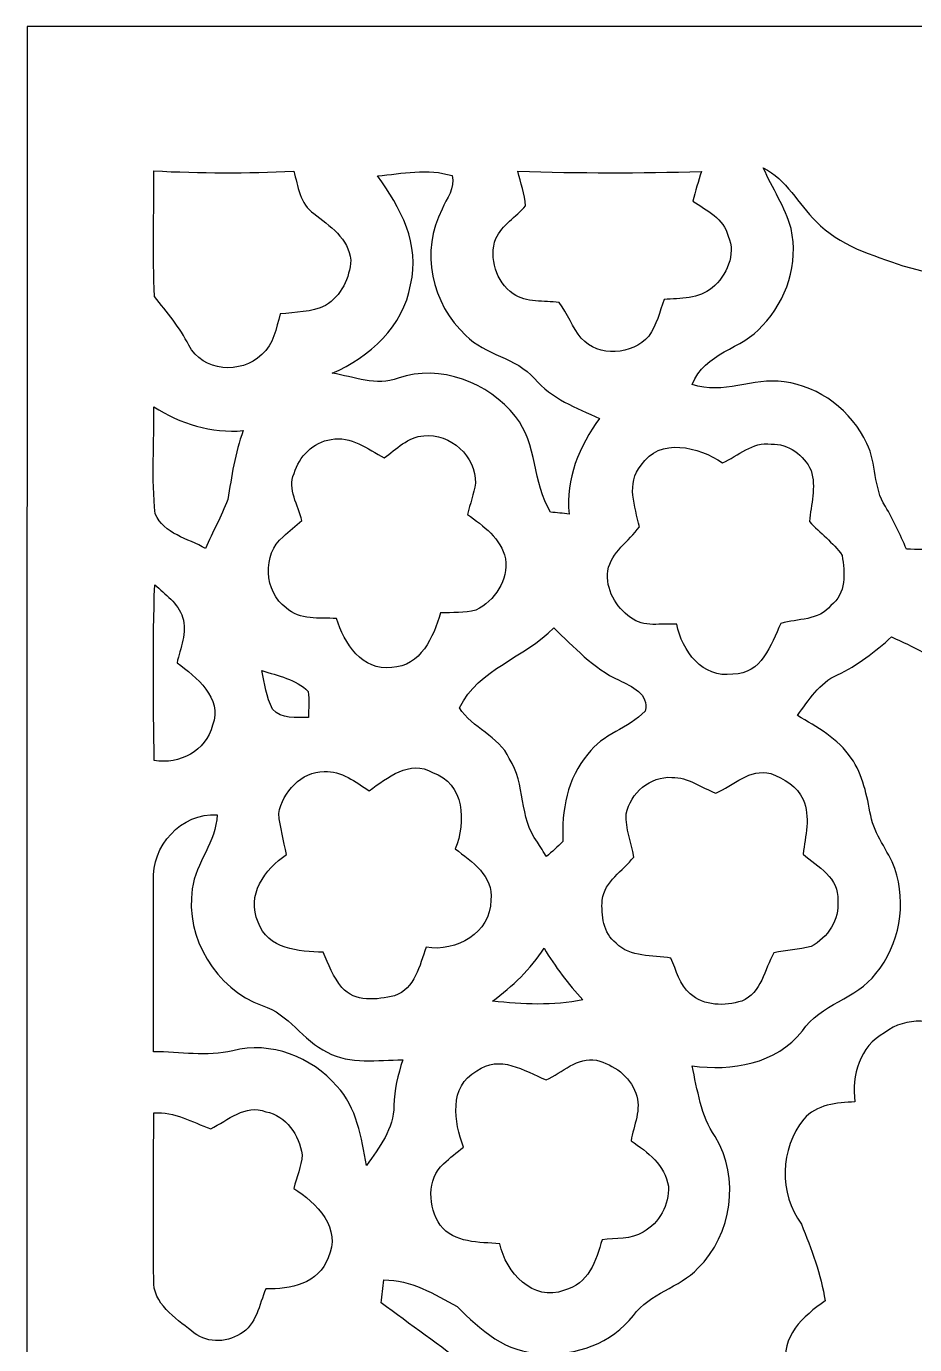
# Model space of a CAD drawing. Header units: centimetres. Extents: x -10.6 to 10.6, y -14 to 14.
# Drawn here: x -10.65 to -5.61, y 6.47 to 13.95 of the extents above; entities that cross this region are included whole.
import ezdxf

# ---------------------------------------------------------------- set-up
doc = ezdxf.new("R2010")
doc.units = ezdxf.units.CM
doc.header["$MEASUREMENT"] = 0
doc.layers.add('Camada 1', color=7, linetype='Continuous')

msp = doc.modelspace()

# ---------------------------------------------------------------- linework, layer by layer
at = {"layer": 'Camada 1', "color": 156}
for points, knots in [([(-10.6433, 13.95341), (-3.54717, 13.95412), (3.54894, 13.95412), (10.64506, 13.95377), (10.64506, 13.95377), (10.644, 6.25686), (10.64472, -1.44003), (10.64436, -9.13694), (10.64436, -9.13694), (10.64648, -10.74313), (10.64083, -12.34968), (10.64718, -13.95589), (10.64718, -13.95589), (3.54894, -13.95377), (-3.54894, -13.95411), (-10.64718, -13.95553), (-10.64718, -13.95553), (-10.64013, -4.65242), (-10.64789, 4.65067), (-10.6433, 13.95341)], [0, 0, 0, 0, 0.1666667, 0.1666667, 0.1666667, 0.1666667, 0.3333333, 0.3333333, 0.3333333, 0.3333333, 0.5, 0.5, 0.5, 0.5, 0.6666667, 0.6666667, 0.6666667, 0.6666667, 1, 1, 1, 1]), ([(-9.92505, 13.13391), (-9.92505, 13.13391), (-9.92505, 13.13391), (-9.92505, 13.13391), (-9.92505, 13.13391), (-9.92152, 12.8965), (-9.93422, 12.65802), (-9.92011, 12.4206), (-9.92011, 12.4206), (-9.8499, 12.3324), (-9.77687, 12.24632), (-9.72608, 12.14437), (-9.72608, 12.14437), (-9.64882, 11.99479), (-9.42798, 11.97751), (-9.31262, 12.09145), (-9.31262, 12.09145), (-9.24525, 12.14966), (-9.22937, 12.24068), (-9.20785, 12.32217), (-9.20785, 12.32217), (-9.12142, 12.3324), (-9.03005, 12.33064), (-8.95032, 12.37085), (-8.95032, 12.37085), (-8.86177, 12.42306), (-8.81203, 12.52784), (-8.80709, 12.62803), (-8.80709, 12.62803), (-8.81768, 12.75079), (-8.92845, 12.82241), (-9.01594, 12.8919), (-9.01594, 12.8919), (-9.09673, 12.94518), (-9.10555, 13.04819), (-9.13095, 13.13285), (-9.13095, 13.13285), (-9.39553, 13.11839), (-9.66082, 13.12086), (-9.92505, 13.13391)], [0, 0, 0, 0, 0.0909091, 0.0909091, 0.0909091, 0.0909091, 0.1818182, 0.1818182, 0.1818182, 0.1818182, 0.2727273, 0.2727273, 0.2727273, 0.2727273, 0.3636364, 0.3636364, 0.3636364, 0.3636364, 0.4545455, 0.4545455, 0.4545455, 0.4545455, 0.5454545, 0.5454545, 0.5454545, 0.5454545, 0.6363636, 0.6363636, 0.6363636, 0.6363636, 0.7272727, 0.7272727, 0.7272727, 0.7272727, 0.8181818, 0.8181818, 0.8181818, 0.8181818, 1, 1, 1, 1]), ([(-8.6554, 13.10534), (-8.6554, 13.10534), (-8.6554, 13.10534), (-8.6554, 13.10534), (-8.6554, 13.10534), (-8.52592, 12.92895), (-8.41021, 12.71446), (-8.46772, 12.48833), (-8.46772, 12.48833), (-8.50723, 12.25091), (-8.7002, 12.07805), (-8.91187, 11.98597), (-8.91187, 11.98597), (-8.7891, 11.96586), (-8.66175, 11.91012), (-8.53828, 11.95775), (-8.53828, 11.95775), (-8.29945, 12.03995), (-8.02534, 11.9327), (-7.87188, 11.74044), (-7.87188, 11.74044), (-7.747, 11.58309), (-7.77628, 11.36543), (-7.67362, 11.19716), (-7.67362, 11.19716), (-7.63869, 11.19399), (-7.60341, 11.19046), (-7.56849, 11.18693), (-7.56849, 11.18693), (-7.59071, 11.38625), (-7.50887, 11.57146), (-7.39563, 11.72986), (-7.39563, 11.72986), (-7.52756, 11.78947), (-7.66867, 11.84168), (-7.76498, 11.95563), (-7.76498, 11.95563), (-7.86835, 12.07698), (-8.04474, 12.08687), (-8.15374, 12.20082), (-8.15374, 12.20082), (-8.34777, 12.37684), (-8.4141, 12.68236), (-8.28886, 12.91624), (-8.28886, 12.91624), (-8.26452, 12.97763), (-8.2116, 13.0369), (-8.23207, 13.1071), (-8.23207, 13.1071), (-8.36929, 13.15084), (-8.51569, 13.11839), (-8.6554, 13.10534)], [0, 0, 0, 0, 0.0714286, 0.0714286, 0.0714286, 0.0714286, 0.1428571, 0.1428571, 0.1428571, 0.1428571, 0.2142857, 0.2142857, 0.2142857, 0.2142857, 0.2857143, 0.2857143, 0.2857143, 0.2857143, 0.3571429, 0.3571429, 0.3571429, 0.3571429, 0.4285714, 0.4285714, 0.4285714, 0.4285714, 0.5, 0.5, 0.5, 0.5, 0.5714286, 0.5714286, 0.5714286, 0.5714286, 0.6428571, 0.6428571, 0.6428571, 0.6428571, 0.7142857, 0.7142857, 0.7142857, 0.7142857, 0.7857143, 0.7857143, 0.7857143, 0.7857143, 0.8571429, 0.8571429, 0.8571429, 0.8571429, 1, 1, 1, 1]), ([(-7.85847, 13.13215), (-7.85847, 13.13215), (-7.85847, 13.13215), (-7.85847, 13.13215), (-7.85847, 13.13215), (-7.84472, 13.06653), (-7.81897, 13.00302), (-7.81473, 12.93529), (-7.81473, 12.93529), (-7.87047, 12.87321), (-7.94667, 12.82664), (-7.98477, 12.75009), (-7.98477, 12.75009), (-8.02322, 12.63861), (-7.98336, 12.5042), (-7.88492, 12.43718), (-7.88492, 12.43718), (-7.81049, 12.38073), (-7.71136, 12.40084), (-7.62494, 12.38673), (-7.62494, 12.38673), (-7.5759, 12.32393), (-7.55049, 12.24562), (-7.49899, 12.18458), (-7.49899, 12.18458), (-7.40092, 12.07487), (-7.21006, 12.08898), (-7.11517, 12.19623), (-7.11517, 12.19623), (-7.07178, 12.25867), (-7.05414, 12.33382), (-7.02909, 12.40437), (-7.02909, 12.40437), (-6.93632, 12.41178), (-6.83153, 12.40648), (-6.75604, 12.47104), (-6.75604, 12.47104), (-6.6749, 12.53912), (-6.61916, 12.66013), (-6.66503, 12.76314), (-6.66503, 12.76314), (-6.69042, 12.86298), (-6.78814, 12.91025), (-6.86647, 12.96246), (-6.86647, 12.96246), (-6.85095, 13.01891), (-6.83401, 13.07465), (-6.81777, 13.13074), (-6.81777, 13.13074), (-7.16455, 13.12015), (-7.5117, 13.12086), (-7.85847, 13.13215)], [0, 0, 0, 0, 0.0714286, 0.0714286, 0.0714286, 0.0714286, 0.1428571, 0.1428571, 0.1428571, 0.1428571, 0.2142857, 0.2142857, 0.2142857, 0.2142857, 0.2857143, 0.2857143, 0.2857143, 0.2857143, 0.3571429, 0.3571429, 0.3571429, 0.3571429, 0.4285714, 0.4285714, 0.4285714, 0.4285714, 0.5, 0.5, 0.5, 0.5, 0.5714286, 0.5714286, 0.5714286, 0.5714286, 0.6428571, 0.6428571, 0.6428571, 0.6428571, 0.7142857, 0.7142857, 0.7142857, 0.7142857, 0.7857143, 0.7857143, 0.7857143, 0.7857143, 0.8571429, 0.8571429, 0.8571429, 0.8571429, 1, 1, 1, 1]), ([(-6.46606, 13.15155), (-6.46606, 13.15155), (-6.46606, 13.15155), (-6.46606, 13.15155), (-6.46606, 13.15155), (-6.41667, 13.03513), (-6.34083, 12.93001), (-6.30872, 12.80618), (-6.30872, 12.80618), (-6.26392, 12.61004), (-6.33377, 12.40084), (-6.46994, 12.2562), (-6.46994, 12.2562), (-6.58529, 12.11968), (-6.8012, 12.10486), (-6.86929, 11.92212), (-6.86929, 11.92212), (-6.69536, 11.86109), (-6.52463, 11.96374), (-6.34858, 11.93658), (-6.34858, 11.93658), (-6.14574, 11.91153), (-5.96406, 11.77148), (-5.87798, 11.58733), (-5.87798, 11.58733), (-5.82224, 11.47409), (-5.8427, 11.33722), (-5.77356, 11.22962), (-5.77356, 11.22962), (-5.72735, 11.15236), (-5.68888, 11.07087), (-5.65431, 10.98761), (-5.65431, 10.98761), (-5.52944, 10.98337), (-5.40419, 10.98655), (-5.27897, 10.98973), (-5.27897, 10.98973), (-5.30472, 11.08851), (-5.34599, 11.18588), (-5.34492, 11.28924), (-5.34492, 11.28924), (-5.31495, 11.56441), (-5.17806, 11.84733), (-4.92478, 11.98068), (-4.92478, 11.98068), (-4.81717, 12.047), (-4.68806, 12.05229), (-4.57093, 12.09251), (-4.57093, 12.09251), (-4.5727, 12.16448), (-4.57376, 12.2368), (-4.58294, 12.30841), (-4.58294, 12.30841), (-4.64255, 12.39943), (-4.76179, 12.40437), (-4.85846, 12.4213), (-4.85846, 12.4213), (-5.13186, 12.4714), (-5.40702, 12.51726), (-5.67372, 12.59593), (-5.67372, 12.59593), (-5.84799, 12.65555), (-6.03566, 12.71023), (-6.16691, 12.84745), (-6.16691, 12.84745), (-6.2685, 12.94729), (-6.33411, 13.08522), (-6.46606, 13.15155)], [0, 0, 0, 0, 0.0555556, 0.0555556, 0.0555556, 0.0555556, 0.1111111, 0.1111111, 0.1111111, 0.1111111, 0.1666667, 0.1666667, 0.1666667, 0.1666667, 0.2222222, 0.2222222, 0.2222222, 0.2222222, 0.2777778, 0.2777778, 0.2777778, 0.2777778, 0.3333333, 0.3333333, 0.3333333, 0.3333333, 0.3888889, 0.3888889, 0.3888889, 0.3888889, 0.4444444, 0.4444444, 0.4444444, 0.4444444, 0.5, 0.5, 0.5, 0.5, 0.5555556, 0.5555556, 0.5555556, 0.5555556, 0.6111111, 0.6111111, 0.6111111, 0.6111111, 0.6666667, 0.6666667, 0.6666667, 0.6666667, 0.7222222, 0.7222222, 0.7222222, 0.7222222, 0.7777778, 0.7777778, 0.7777778, 0.7777778, 0.8333333, 0.8333333, 0.8333333, 0.8333333, 0.8888889, 0.8888889, 0.8888889, 0.8888889, 1, 1, 1, 1]), ([(-9.9247, 11.79547), (-9.9247, 11.79547), (-9.9247, 11.79547), (-9.9247, 11.79547), (-9.9247, 11.79547), (-9.92187, 11.59298), (-9.9381, 11.38907), (-9.91658, 11.18763), (-9.91658, 11.18763), (-9.8686, 11.07404), (-9.7289, 11.049), (-9.63153, 10.99079), (-9.63153, 10.99079), (-9.59202, 11.08463), (-9.54016, 11.17317), (-9.50559, 11.26912), (-9.50559, 11.26912), (-9.48196, 11.40071), (-9.46538, 11.53406), (-9.41704, 11.66001), (-9.41704, 11.66001), (-9.59838, 11.64413), (-9.77265, 11.69951), (-9.9247, 11.79547)], [0, 0, 0, 0, 0.1428571, 0.1428571, 0.1428571, 0.1428571, 0.2857143, 0.2857143, 0.2857143, 0.2857143, 0.4285714, 0.4285714, 0.4285714, 0.4285714, 0.5714286, 0.5714286, 0.5714286, 0.5714286, 0.7142857, 0.7142857, 0.7142857, 0.7142857, 1, 1, 1, 1]), ([(-8.61765, 11.50513), (-8.61765, 11.50513), (-8.61765, 11.50513), (-8.61765, 11.50513), (-8.61765, 11.50513), (-8.71007, 11.55559), (-8.80604, 11.6332), (-8.91857, 11.60955), (-8.91857, 11.60955), (-9.02123, 11.59686), (-9.09919, 11.5122), (-9.12918, 11.41729), (-9.12918, 11.41729), (-9.16763, 11.32733), (-9.10484, 11.23667), (-9.08473, 11.14954), (-9.08473, 11.14954), (-9.12036, 11.11955), (-9.1567, 11.09027), (-9.19091, 11.05817), (-9.19091, 11.05817), (-9.31015, 10.96115), (-9.29922, 10.74278), (-9.17363, 10.65459), (-9.17363, 10.65459), (-9.09708, 10.58086), (-8.98454, 10.60061), (-8.88823, 10.59356), (-8.88823, 10.59356), (-8.84484, 10.45598), (-8.74183, 10.29229), (-8.57497, 10.31662), (-8.57497, 10.31662), (-8.40986, 10.3198), (-8.33825, 10.49126), (-8.29697, 10.62566), (-8.29697, 10.62566), (-8.2303, 10.62919), (-8.16187, 10.62389), (-8.09695, 10.64189), (-8.09695, 10.64189), (-7.99076, 10.6948), (-7.91174, 10.81193), (-7.92938, 10.93328), (-7.92938, 10.93328), (-7.95372, 11.04935), (-8.05603, 11.11919), (-8.14492, 11.18481), (-8.14492, 11.18481), (-8.1294, 11.24373), (-8.1086, 11.30158), (-8.09978, 11.36191), (-8.09978, 11.36191), (-8.09448, 11.51395), (-8.24264, 11.64554), (-8.39257, 11.63108), (-8.39257, 11.63108), (-8.48289, 11.62473), (-8.54816, 11.55488), (-8.61765, 11.50513)], [0, 0, 0, 0, 0.0625, 0.0625, 0.0625, 0.0625, 0.125, 0.125, 0.125, 0.125, 0.1875, 0.1875, 0.1875, 0.1875, 0.25, 0.25, 0.25, 0.25, 0.3125, 0.3125, 0.3125, 0.3125, 0.375, 0.375, 0.375, 0.375, 0.4375, 0.4375, 0.4375, 0.4375, 0.5, 0.5, 0.5, 0.5, 0.5625, 0.5625, 0.5625, 0.5625, 0.625, 0.625, 0.625, 0.625, 0.6875, 0.6875, 0.6875, 0.6875, 0.75, 0.75, 0.75, 0.75, 0.8125, 0.8125, 0.8125, 0.8125, 0.875, 0.875, 0.875, 0.875, 1, 1, 1, 1]), ([(-7.15892, 11.46351), (-7.15892, 11.46351), (-7.15892, 11.46351), (-7.15892, 11.46351), (-7.15892, 11.46351), (-7.24746, 11.3605), (-7.19278, 11.22856), (-7.1695, 11.11355), (-7.1695, 11.11355), (-7.22877, 11.031), (-7.3293, 10.97244), (-7.34835, 10.8652), (-7.34835, 10.8652), (-7.36282, 10.76042), (-7.30284, 10.65883), (-7.21888, 10.60026), (-7.21888, 10.60026), (-7.14621, 10.53958), (-7.04391, 10.56922), (-6.95713, 10.56111), (-6.95713, 10.56111), (-6.92679, 10.40977), (-6.81177, 10.25243), (-6.63892, 10.27888), (-6.63892, 10.27888), (-6.47522, 10.27747), (-6.42443, 10.44575), (-6.36622, 10.56569), (-6.36622, 10.56569), (-6.27062, 10.59497), (-6.15138, 10.58086), (-6.08259, 10.66694), (-6.08259, 10.66694), (-5.99405, 10.73432), (-6.00287, 10.85426), (-6.01944, 10.95198), (-6.01944, 10.95198), (-6.06812, 11.02747), (-6.1461, 11.07651), (-6.20323, 11.14459), (-6.20323, 11.14459), (-6.1969, 11.2409), (-6.16444, 11.33897), (-6.19512, 11.43423), (-6.19512, 11.43423), (-6.23464, 11.51995), (-6.32388, 11.58839), (-6.4216, 11.58346), (-6.4216, 11.58346), (-6.52814, 11.59933), (-6.60717, 11.51572), (-6.69819, 11.47762), (-6.69819, 11.47762), (-6.8319, 11.56793), (-7.05484, 11.62579), (-7.15892, 11.46351)], [0, 0, 0, 0, 0.0666667, 0.0666667, 0.0666667, 0.0666667, 0.1333333, 0.1333333, 0.1333333, 0.1333333, 0.2, 0.2, 0.2, 0.2, 0.2666667, 0.2666667, 0.2666667, 0.2666667, 0.3333333, 0.3333333, 0.3333333, 0.3333333, 0.4, 0.4, 0.4, 0.4, 0.4666667, 0.4666667, 0.4666667, 0.4666667, 0.5333333, 0.5333333, 0.5333333, 0.5333333, 0.6, 0.6, 0.6, 0.6, 0.6666667, 0.6666667, 0.6666667, 0.6666667, 0.7333333, 0.7333333, 0.7333333, 0.7333333, 0.8, 0.8, 0.8, 0.8, 0.8666667, 0.8666667, 0.8666667, 0.8666667, 1, 1, 1, 1]), ([(-9.91975, 10.78547), (-9.91975, 10.78547), (-9.91975, 10.78547), (-9.91975, 10.78547), (-9.91975, 10.78547), (-9.93175, 10.45316), (-9.92681, 10.12048), (-9.92258, 9.78781), (-9.92258, 9.78781), (-9.7797, 9.76524), (-9.62694, 9.84108), (-9.59167, 9.98819), (-9.59167, 9.98819), (-9.53311, 10.14341), (-9.68269, 10.2623), (-9.79311, 10.34202), (-9.79311, 10.34202), (-9.77441, 10.42634), (-9.73348, 10.51418), (-9.76136, 10.60097), (-9.76136, 10.60097), (-9.7864, 10.68211), (-9.86013, 10.73114), (-9.91975, 10.78547)], [0, 0, 0, 0, 0.1428571, 0.1428571, 0.1428571, 0.1428571, 0.2857143, 0.2857143, 0.2857143, 0.2857143, 0.4285714, 0.4285714, 0.4285714, 0.4285714, 0.5714286, 0.5714286, 0.5714286, 0.5714286, 0.7142857, 0.7142857, 0.7142857, 0.7142857, 1, 1, 1, 1]), ([(-6.04519, 10.27359), (-6.04519, 10.27359), (-6.04519, 10.27359), (-6.04519, 10.27359), (-6.04519, 10.27359), (-6.14856, 10.22949), (-6.20854, 10.13001), (-6.27274, 10.04358), (-6.27274, 10.04358), (-6.16162, 9.97726), (-6.04131, 9.91376), (-5.96759, 9.80227), (-5.96759, 9.80227), (-5.89879, 9.70667), (-5.8794, 9.5885), (-5.85645, 9.47596), (-5.85645, 9.47596), (-5.83671, 9.36519), (-5.75804, 9.27946), (-5.71958, 9.17575), (-5.71958, 9.17575), (-5.6515, 8.97572), (-5.6917, 8.74218), (-5.82753, 8.57955), (-5.82753, 8.57955), (-5.9376, 8.43386), (-6.1415, 8.4074), (-6.24451, 8.25429), (-6.24451, 8.25429), (-6.39234, 8.06555), (-6.64598, 8.02428), (-6.87069, 8.05602), (-6.87069, 8.05602), (-6.83894, 7.91845), (-6.82096, 7.77346), (-6.73946, 7.65386), (-6.73946, 7.65386), (-6.59623, 7.42032), (-6.6435, 7.09824), (-6.83682, 6.90703), (-6.83682, 6.90703), (-6.94302, 6.79555), (-7.11059, 6.76663), (-7.20302, 6.63892), (-7.20302, 6.63892), (-7.32649, 6.48053), (-7.52863, 6.40679), (-7.72617, 6.42796), (-7.72617, 6.42796), (-7.92303, 6.41948), (-8.07332, 6.56096), (-8.20314, 6.68937), (-8.20314, 6.68937), (-8.33261, 6.75957), (-8.46701, 6.84247), (-8.61942, 6.84106), (-8.61942, 6.84106), (-8.62506, 6.79767), (-8.63035, 6.75393), (-8.63529, 6.71052), (-8.63529, 6.71052), (-8.30227, 6.4664), (-7.95867, 6.23076), (-7.68173, 5.92137), (-7.68173, 5.92137), (-7.61012, 6.1214), (-7.4743, 6.31437), (-7.26334, 6.38104), (-7.26334, 6.38104), (-6.94124, 6.50875), (-6.54826, 6.23464), (-6.55002, 5.89138), (-6.55002, 5.89138), (-6.57119, 5.77778), (-6.62269, 5.65996), (-6.72358, 5.59611), (-6.72358, 5.59611), (-6.84283, 5.55941), (-7.00298, 5.5827), (-7.06049, 5.70723), (-7.06049, 5.70723), (-7.1127, 5.83423), (-7.06402, 5.96793), (-7.02522, 6.0907), (-7.02522, 6.0907), (-7.09259, 6.08965), (-7.17091, 6.11116), (-7.22736, 6.06212), (-7.22736, 6.06212), (-7.37022, 5.96335), (-7.3981, 5.77249), (-7.39916, 5.61162), (-7.39916, 5.61162), (-7.3787, 5.36857), (-7.31307, 5.10928), (-7.12964, 4.93572), (-7.12964, 4.93572), (-6.98112, 4.79071), (-6.83401, 4.64397), (-6.69783, 4.48768), (-6.69783, 4.48768), (-6.62798, 4.75473), (-6.53732, 5.01719), (-6.50346, 5.29237), (-6.50346, 5.29237), (-6.47946, 5.41019), (-6.4777, 5.53649), (-6.42055, 5.64479), (-6.42055, 5.64479), (-6.32777, 5.74004), (-6.19337, 5.67689), (-6.12634, 5.58517), (-6.12634, 5.58517), (-6.01944, 5.443), (-5.9175, 5.2966), (-5.80073, 5.16183), (-5.80073, 5.16183), (-5.79649, 5.32377), (-5.78979, 5.48534), (-5.77215, 5.64656), (-5.77215, 5.64656), (-5.76333, 5.8815), (-5.71287, 6.14608), (-5.86634, 6.34858), (-5.86634, 6.34858), (-5.90797, 6.28719), (-5.94254, 6.22017), (-5.99157, 6.16408), (-5.99157, 6.16408), (-6.13056, 6.10164), (-6.34717, 6.16973), (-6.33341, 6.34858), (-6.33341, 6.34858), (-6.3708, 6.51756), (-6.23887, 6.63609), (-6.1154, 6.72217), (-6.1154, 6.72217), (-6.13798, 6.87034), (-6.19407, 7.01781), (-6.24981, 7.15751), (-6.24981, 7.15751), (-6.37892, 7.33), (-6.37187, 7.58684), (-6.23675, 7.75334), (-6.23675, 7.75334), (-6.16444, 7.83624), (-6.04908, 7.84718), (-5.94642, 7.85106), (-5.94642, 7.85106), (-5.96723, 8.00135), (-5.91819, 8.16715), (-5.77814, 8.2437), (-5.77814, 8.2437), (-5.65467, 8.34001), (-5.48852, 8.31673), (-5.35445, 8.25747), (-5.35445, 8.25747), (-5.3975, 8.43597), (-5.39925, 8.63247), (-5.30153, 8.79404), (-5.30153, 8.79404), (-5.20946, 8.97466), (-5.02462, 9.0752), (-4.84575, 9.15211), (-4.84575, 9.15211), (-4.84292, 9.1701), (-4.83763, 9.20679), (-4.83517, 9.22513), (-4.83517, 9.22513), (-5.08528, 9.21879), (-5.34704, 9.33273), (-5.48004, 9.5504), (-5.48004, 9.5504), (-5.60882, 9.79628), (-5.52838, 10.09473), (-5.38409, 10.31521), (-5.38409, 10.31521), (-5.50262, 10.37166), (-5.61728, 10.43657), (-5.73792, 10.48948), (-5.73792, 10.48948), (-5.83211, 10.40659), (-5.93124, 10.32756), (-6.04519, 10.27359)], [0, 0, 0, 0, 0.0212766, 0.0212766, 0.0212766, 0.0212766, 0.0425532, 0.0425532, 0.0425532, 0.0425532, 0.0638298, 0.0638298, 0.0638298, 0.0638298, 0.0851064, 0.0851064, 0.0851064, 0.0851064, 0.106383, 0.106383, 0.106383, 0.106383, 0.1276596, 0.1276596, 0.1276596, 0.1276596, 0.1489362, 0.1489362, 0.1489362, 0.1489362, 0.1702128, 0.1702128, 0.1702128, 0.1702128, 0.1914894, 0.1914894, 0.1914894, 0.1914894, 0.212766, 0.212766, 0.212766, 0.212766, 0.2340426, 0.2340426, 0.2340426, 0.2340426, 0.2553191, 0.2553191, 0.2553191, 0.2553191, 0.2765957, 0.2765957, 0.2765957, 0.2765957, 0.2978723, 0.2978723, 0.2978723, 0.2978723, 0.3191489, 0.3191489, 0.3191489, 0.3191489, 0.3404255, 0.3404255, 0.3404255, 0.3404255, 0.3617021, 0.3617021, 0.3617021, 0.3617021, 0.3829787, 0.3829787, 0.3829787, 0.3829787, 0.4042553, 0.4042553, 0.4042553, 0.4042553, 0.4255319, 0.4255319, 0.4255319, 0.4255319, 0.4468085, 0.4468085, 0.4468085, 0.4468085, 0.4680851, 0.4680851, 0.4680851, 0.4680851, 0.4893617, 0.4893617, 0.4893617, 0.4893617, 0.5106383, 0.5106383, 0.5106383, 0.5106383, 0.5319149, 0.5319149, 0.5319149, 0.5319149, 0.5531915, 0.5531915, 0.5531915, 0.5531915, 0.5744681, 0.5744681, 0.5744681, 0.5744681, 0.5957447, 0.5957447, 0.5957447, 0.5957447, 0.6170213, 0.6170213, 0.6170213, 0.6170213, 0.6382979, 0.6382979, 0.6382979, 0.6382979, 0.6595745, 0.6595745, 0.6595745, 0.6595745, 0.6808511, 0.6808511, 0.6808511, 0.6808511, 0.7021277, 0.7021277, 0.7021277, 0.7021277, 0.7234043, 0.7234043, 0.7234043, 0.7234043, 0.7446809, 0.7446809, 0.7446809, 0.7446809, 0.7659574, 0.7659574, 0.7659574, 0.7659574, 0.787234, 0.787234, 0.787234, 0.787234, 0.8085106, 0.8085106, 0.8085106, 0.8085106, 0.8297872, 0.8297872, 0.8297872, 0.8297872, 0.8510638, 0.8510638, 0.8510638, 0.8510638, 0.8723404, 0.8723404, 0.8723404, 0.8723404, 0.893617, 0.893617, 0.893617, 0.893617, 0.9148936, 0.9148936, 0.9148936, 0.9148936, 0.9361702, 0.9361702, 0.9361702, 0.9361702, 0.9574468, 0.9574468, 0.9574468, 0.9574468, 1, 1, 1, 1]), ([(-8.19043, 10.08768), (-8.19043, 10.08768), (-8.19043, 10.08768), (-8.19043, 10.08768), (-8.19043, 10.08768), (-8.11847, 9.97161), (-7.96678, 9.92822), (-7.90751, 9.79981), (-7.90751, 9.79981), (-7.8119, 9.65517), (-7.85459, 9.46291), (-7.7477, 9.32497), (-7.7477, 9.32497), (-7.73499, 9.30416), (-7.7089, 9.26324), (-7.69584, 9.24277), (-7.69584, 9.24277), (-7.66514, 9.271), (-7.6341, 9.29957), (-7.60341, 9.32779), (-7.60341, 9.32779), (-7.61188, 9.50348), (-7.57907, 9.68762), (-7.46159, 9.8245), (-7.46159, 9.8245), (-7.38046, 9.93951), (-7.23018, 9.96879), (-7.13634, 10.06897), (-7.13634, 10.06897), (-7.112, 10.16634), (-7.21501, 10.20973), (-7.28486, 10.24395), (-7.28486, 10.24395), (-7.43162, 10.31098), (-7.53991, 10.43305), (-7.65527, 10.54135), (-7.65527, 10.54135), (-7.81931, 10.3699), (-8.08037, 10.31098), (-8.19043, 10.08768)], [0, 0, 0, 0, 0.0909091, 0.0909091, 0.0909091, 0.0909091, 0.1818182, 0.1818182, 0.1818182, 0.1818182, 0.2727273, 0.2727273, 0.2727273, 0.2727273, 0.3636364, 0.3636364, 0.3636364, 0.3636364, 0.4545455, 0.4545455, 0.4545455, 0.4545455, 0.5454545, 0.5454545, 0.5454545, 0.5454545, 0.6363636, 0.6363636, 0.6363636, 0.6363636, 0.7272727, 0.7272727, 0.7272727, 0.7272727, 0.8181818, 0.8181818, 0.8181818, 0.8181818, 1, 1, 1, 1]), ([(-9.31156, 10.29899), (-9.31156, 10.29899), (-9.31156, 10.29899), (-9.31156, 10.29899), (-9.31156, 10.29899), (-9.2964, 10.2249), (-9.28475, 10.1487), (-9.25195, 10.08027), (-9.25195, 10.08027), (-9.19973, 10.021), (-9.11754, 10.0337), (-9.04733, 10.03299), (-9.04733, 10.03299), (-9.04627, 10.08203), (-9.04205, 10.13142), (-9.04839, 10.18011), (-9.04839, 10.18011), (-9.1186, 10.25031), (-9.2209, 10.2683), (-9.31156, 10.29899)], [0, 0, 0, 0, 0.1666667, 0.1666667, 0.1666667, 0.1666667, 0.3333333, 0.3333333, 0.3333333, 0.3333333, 0.5, 0.5, 0.5, 0.5, 0.6666667, 0.6666667, 0.6666667, 0.6666667, 1, 1, 1, 1]), ([(-9.21561, 9.4876), (-9.21561, 9.4876), (-9.21561, 9.4876), (-9.21561, 9.4876), (-9.21561, 9.4876), (-9.20891, 9.40893), (-9.18703, 9.33238), (-9.17257, 9.25512), (-9.17257, 9.25512), (-9.29393, 9.17151), (-9.40223, 9.02264), (-9.33203, 8.87095), (-9.33203, 8.87095), (-9.28123, 8.71714), (-9.09954, 8.70408), (-8.96338, 8.70055), (-8.96338, 8.70055), (-8.93197, 8.63211), (-8.90763, 8.55802), (-8.85684, 8.50088), (-8.85684, 8.50088), (-8.78593, 8.41445), (-8.65645, 8.43033), (-8.55979, 8.45326), (-8.55979, 8.45326), (-8.44126, 8.49277), (-8.41763, 8.62647), (-8.37882, 8.72842), (-8.37882, 8.72842), (-8.20913, 8.70055), (-8.01263, 8.8085), (-8.01263, 8.99548), (-8.01263, 8.99548), (-7.99499, 9.13306), (-8.11952, 9.2149), (-8.21443, 9.28687), (-8.21443, 9.28687), (-8.15269, 9.43821), (-8.1601, 9.65905), (-8.34248, 9.71973), (-8.34248, 9.71973), (-8.47301, 9.79557), (-8.59895, 9.69044), (-8.70196, 9.61707), (-8.70196, 9.61707), (-8.78098, 9.6647), (-8.8593, 9.73242), (-8.95772, 9.72572), (-8.95772, 9.72572), (-9.08755, 9.72572), (-9.19409, 9.61072), (-9.21561, 9.4876)], [0, 0, 0, 0, 0.0714286, 0.0714286, 0.0714286, 0.0714286, 0.1428571, 0.1428571, 0.1428571, 0.1428571, 0.2142857, 0.2142857, 0.2142857, 0.2142857, 0.2857143, 0.2857143, 0.2857143, 0.2857143, 0.3571429, 0.3571429, 0.3571429, 0.3571429, 0.4285714, 0.4285714, 0.4285714, 0.4285714, 0.5, 0.5, 0.5, 0.5, 0.5714286, 0.5714286, 0.5714286, 0.5714286, 0.6428571, 0.6428571, 0.6428571, 0.6428571, 0.7142857, 0.7142857, 0.7142857, 0.7142857, 0.7857143, 0.7857143, 0.7857143, 0.7857143, 0.8571429, 0.8571429, 0.8571429, 0.8571429, 1, 1, 1, 1]), ([(-7.24358, 9.48548), (-7.24358, 9.48548), (-7.24358, 9.48548), (-7.24358, 9.48548), (-7.24358, 9.48548), (-7.24992, 9.40152), (-7.2143, 9.3225), (-7.2016, 9.24065), (-7.2016, 9.24065), (-7.26227, 9.16022), (-7.36776, 9.10519), (-7.37975, 8.99583), (-7.37975, 8.99583), (-7.38716, 8.9094), (-7.3734, 8.80921), (-7.30179, 8.751), (-7.30179, 8.751), (-7.22066, 8.66845), (-7.09507, 8.6868), (-6.99028, 8.66668), (-6.99028, 8.66668), (-6.95854, 8.59754), (-6.9416, 8.5164), (-6.88162, 8.46454), (-6.88162, 8.46454), (-6.80332, 8.39363), (-6.68443, 8.39328), (-6.58847, 8.42327), (-6.58847, 8.42327), (-6.47559, 8.46949), (-6.46041, 8.60248), (-6.40644, 8.69703), (-6.40644, 8.69703), (-6.33623, 8.71113), (-6.26356, 8.71361), (-6.19407, 8.73301), (-6.19407, 8.73301), (-6.102, 8.78381), (-6.03074, 8.88505), (-6.04414, 8.99371), (-6.04414, 8.99371), (-6.03355, 9.12036), (-6.15738, 9.18703), (-6.24028, 9.25759), (-6.24028, 9.25759), (-6.22793, 9.35919), (-6.19653, 9.4682), (-6.24063, 9.56662), (-6.24063, 9.56662), (-6.27203, 9.64388), (-6.35034, 9.68587), (-6.42408, 9.71373), (-6.42408, 9.71373), (-6.54402, 9.74583), (-6.63468, 9.64599), (-6.73593, 9.60331), (-6.73593, 9.60331), (-6.81884, 9.63295), (-6.89292, 9.69539), (-6.98465, 9.69256), (-6.98465, 9.69256), (-7.106, 9.70033), (-7.22171, 9.60331), (-7.24358, 9.48548)], [0, 0, 0, 0, 0.0588235, 0.0588235, 0.0588235, 0.0588235, 0.1176471, 0.1176471, 0.1176471, 0.1176471, 0.1764706, 0.1764706, 0.1764706, 0.1764706, 0.2352941, 0.2352941, 0.2352941, 0.2352941, 0.2941176, 0.2941176, 0.2941176, 0.2941176, 0.3529412, 0.3529412, 0.3529412, 0.3529412, 0.4117647, 0.4117647, 0.4117647, 0.4117647, 0.4705882, 0.4705882, 0.4705882, 0.4705882, 0.5294118, 0.5294118, 0.5294118, 0.5294118, 0.5882353, 0.5882353, 0.5882353, 0.5882353, 0.6470588, 0.6470588, 0.6470588, 0.6470588, 0.7058824, 0.7058824, 0.7058824, 0.7058824, 0.7647059, 0.7647059, 0.7647059, 0.7647059, 0.8235294, 0.8235294, 0.8235294, 0.8235294, 0.8823529, 0.8823529, 0.8823529, 0.8823529, 1, 1, 1, 1]), ([(-9.92645, 9.10449), (-9.92645, 9.10449), (-9.92645, 9.10449), (-9.92645, 9.10449), (-9.92645, 9.10449), (-9.92575, 8.78134), (-9.92575, 8.45855), (-9.92611, 8.1354), (-9.92611, 8.1354), (-9.77618, 8.13576), (-9.62448, 8.10577), (-9.47632, 8.14105), (-9.47632, 8.14105), (-9.26218, 8.1982), (-9.02793, 8.10506), (-8.88611, 7.94066), (-8.88611, 7.94066), (-8.77076, 7.81967), (-8.74853, 7.64716), (-8.71714, 7.49087), (-8.71714, 7.49087), (-8.64588, 7.59247), (-8.56156, 7.69937), (-8.56262, 7.8299), (-8.56262, 7.8299), (-8.5605, 7.9188), (-8.53898, 8.00522), (-8.51252, 8.08955), (-8.51252, 8.08955), (-8.6547, 8.09059), (-8.81027, 8.05991), (-8.94044, 8.13329), (-8.94044, 8.13329), (-9.0812, 8.1975), (-9.15776, 8.35201), (-9.30944, 8.39716), (-9.30944, 8.39716), (-9.57262, 8.49241), (-9.7476, 8.78275), (-9.70632, 9.05933), (-9.70632, 9.05933), (-9.68657, 9.20962), (-9.56945, 9.32709), (-9.56556, 9.48055), (-9.56556, 9.48055), (-9.76806, 9.49359), (-9.94021, 9.30133), (-9.92645, 9.10449)], [0, 0, 0, 0, 0.0769231, 0.0769231, 0.0769231, 0.0769231, 0.1538462, 0.1538462, 0.1538462, 0.1538462, 0.2307692, 0.2307692, 0.2307692, 0.2307692, 0.3076923, 0.3076923, 0.3076923, 0.3076923, 0.3846154, 0.3846154, 0.3846154, 0.3846154, 0.4615385, 0.4615385, 0.4615385, 0.4615385, 0.5384615, 0.5384615, 0.5384615, 0.5384615, 0.6153846, 0.6153846, 0.6153846, 0.6153846, 0.6923077, 0.6923077, 0.6923077, 0.6923077, 0.7692308, 0.7692308, 0.7692308, 0.7692308, 0.8461538, 0.8461538, 0.8461538, 0.8461538, 1, 1, 1, 1]), ([(-7.70995, 8.72313), (-7.70995, 8.72313), (-7.70995, 8.72313), (-7.70995, 8.72313), (-7.70995, 8.72313), (-7.78651, 8.60354), (-7.89023, 8.50723), (-8.00241, 8.42221), (-8.00241, 8.42221), (-7.83166, 8.40528), (-7.6588, 8.39434), (-7.48946, 8.43068), (-7.48946, 8.43068), (-7.57378, 8.51958), (-7.6475, 8.61765), (-7.70995, 8.72313)], [0, 0, 0, 0, 0.2, 0.2, 0.2, 0.2, 0.4, 0.4, 0.4, 0.4, 0.6, 0.6, 0.6, 0.6, 1, 1, 1, 1]), ([(-8.09236, 8.0264), (-8.09236, 8.0264), (-8.09236, 8.0264), (-8.09236, 8.0264), (-8.09236, 8.0264), (-8.25287, 7.93855), (-8.22007, 7.73747), (-8.16786, 7.59424), (-8.16786, 7.59424), (-8.20596, 7.56355), (-8.24476, 7.53426), (-8.28004, 7.5004), (-8.28004, 7.5004), (-8.37811, 7.41503), (-8.36788, 7.2517), (-8.29909, 7.15115), (-8.29909, 7.15115), (-8.22078, 7.04778), (-8.0779, 7.05626), (-7.96148, 7.04566), (-7.96148, 7.04566), (-7.92691, 6.88445), (-7.77275, 6.7123), (-7.59495, 6.78249), (-7.59495, 6.78249), (-7.4609, 6.81355), (-7.41257, 6.95113), (-7.38116, 7.06895), (-7.38116, 7.06895), (-7.30284, 7.07848), (-7.21747, 7.06931), (-7.14762, 7.1127), (-7.14762, 7.1127), (-7.05555, 7.16209), (-7.00051, 7.26934), (-7.00439, 7.37198), (-7.00439, 7.37198), (-7.02415, 7.49158), (-7.12152, 7.56813), (-7.21676, 7.62952), (-7.21676, 7.62952), (-7.20302, 7.71842), (-7.15398, 7.81015), (-7.1896, 7.89975), (-7.1896, 7.89975), (-7.22241, 7.99747), (-7.31626, 8.06203), (-7.41257, 8.08743), (-7.41257, 8.08743), (-7.52228, 8.10718), (-7.60659, 8.01793), (-7.69902, 7.97594), (-7.69902, 7.97594), (-7.8225, 8.02675), (-7.96325, 8.12306), (-8.09236, 8.0264)], [0, 0, 0, 0, 0.0666667, 0.0666667, 0.0666667, 0.0666667, 0.1333333, 0.1333333, 0.1333333, 0.1333333, 0.2, 0.2, 0.2, 0.2, 0.2666667, 0.2666667, 0.2666667, 0.2666667, 0.3333333, 0.3333333, 0.3333333, 0.3333333, 0.4, 0.4, 0.4, 0.4, 0.4666667, 0.4666667, 0.4666667, 0.4666667, 0.5333333, 0.5333333, 0.5333333, 0.5333333, 0.6, 0.6, 0.6, 0.6, 0.6666667, 0.6666667, 0.6666667, 0.6666667, 0.7333333, 0.7333333, 0.7333333, 0.7333333, 0.8, 0.8, 0.8, 0.8, 0.8666667, 0.8666667, 0.8666667, 0.8666667, 1, 1, 1, 1]), ([(-9.9247, 7.78898), (-9.9247, 7.78898), (-9.9247, 7.78898), (-9.9247, 7.78898), (-9.9247, 7.78898), (-9.92645, 7.47323), (-9.92681, 7.15751), (-9.9254, 6.84176), (-9.9254, 6.84176), (-9.93175, 6.7056), (-9.80298, 6.62657), (-9.7102, 6.55143), (-9.7102, 6.55143), (-9.63436, 6.48194), (-9.51794, 6.48053), (-9.43327, 6.53486), (-9.43327, 6.53486), (-9.34085, 6.58495), (-9.32744, 6.70136), (-9.28899, 6.78956), (-9.28899, 6.78956), (-9.1514, 6.78638), (-8.98666, 6.81989), (-8.93586, 6.96701), (-8.93586, 6.96701), (-8.85507, 7.13034), (-9.00182, 7.27991), (-9.13095, 7.35965), (-9.13095, 7.35965), (-9.11401, 7.42314), (-9.08614, 7.48488), (-9.08332, 7.5512), (-9.08332, 7.5512), (-9.09919, 7.66197), (-9.17328, 7.77275), (-9.28863, 7.79531), (-9.28863, 7.79531), (-9.40611, 7.84119), (-9.50382, 7.74593), (-9.6019, 7.69866), (-9.6019, 7.69866), (-9.70773, 7.73606), (-9.80757, 7.79604), (-9.9247, 7.78898)], [0, 0, 0, 0, 0.0833333, 0.0833333, 0.0833333, 0.0833333, 0.1666667, 0.1666667, 0.1666667, 0.1666667, 0.25, 0.25, 0.25, 0.25, 0.3333333, 0.3333333, 0.3333333, 0.3333333, 0.4166667, 0.4166667, 0.4166667, 0.4166667, 0.5, 0.5, 0.5, 0.5, 0.5833333, 0.5833333, 0.5833333, 0.5833333, 0.6666667, 0.6666667, 0.6666667, 0.6666667, 0.75, 0.75, 0.75, 0.75, 0.8333333, 0.8333333, 0.8333333, 0.8333333, 1, 1, 1, 1])]:
    msp.add_open_spline(points, degree=3, knots=knots, dxfattribs=at)

doc.saveas('drawing.dxf')
